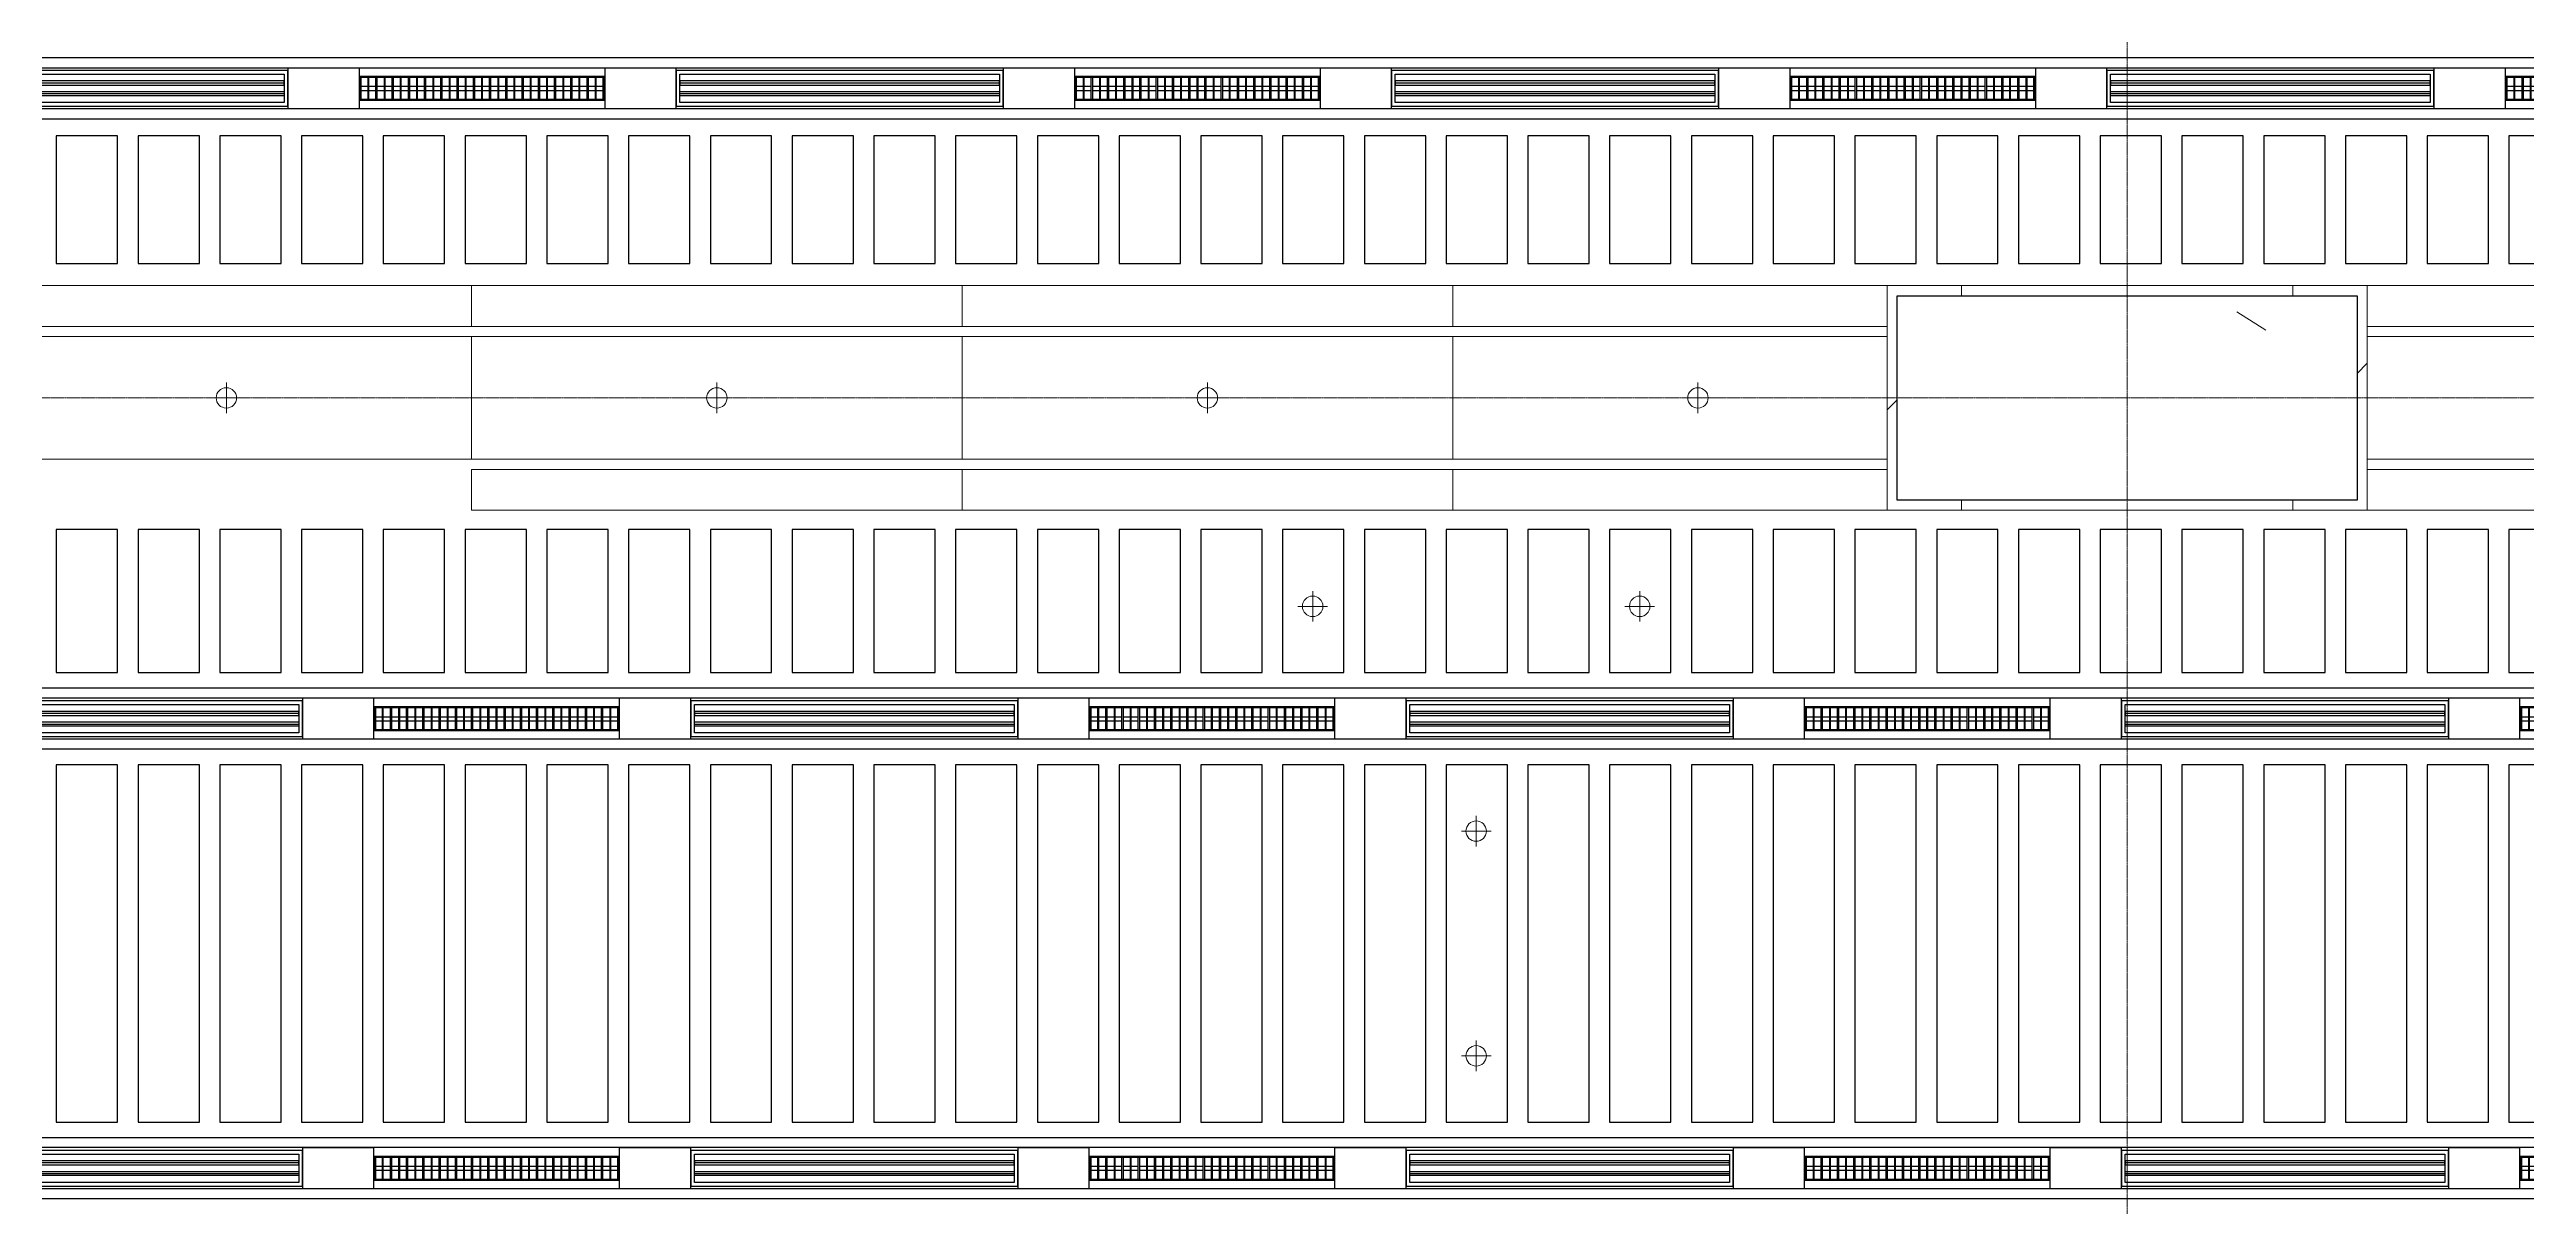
# Model space of a CAD drawing. Header units: millimetres. Extents: x -962357 to -591933, y -35273 to 59420.
# Drawn here: x -868845 to -856726, y -377 to 5285 of the extents above; entities that cross this region are included whole.
import ezdxf
from ezdxf.enums import TextEntityAlignment as Align

# ---------------------------------------------------------------- set-up
doc = ezdxf.new("R2010")
doc.units = ezdxf.units.MM
doc.linetypes.add('DPA_Grid _ Level 100', pattern=[10, 5.5, -1.6, 1.3, -1.6])
for name, color, linetype in [('000 - WIPEOUT', 250, 'Continuous'), ('001 - ASCESSORIES', 251, 'Continuous'), ('A04_TUBE SERIES', 2, 'Continuous'), ('A11_ALU.SOLID SHEET', 2, 'Continuous')]:
    doc.layers.add(name, color=color, linetype=linetype)
for name, color, linetype, lineweight in [('008 - LIGHTING', 1, 'Continuous', 9), ('A-COLS', 5, 'Continuous', 25), ('A-COLS-E', 1, 'Continuous', 9), ('A-DETL-GENF', 2, 'Continuous', 9), ('A-GLAZ-CURT', 2, 'Continuous', 9), ('A-WALL-FNSH', 2, 'Continuous', 9), ('A-WALL-PATT', 1, 'Continuous', 9), ('E-LITE-EQPM', 2, 'Continuous', 9), ('S-GRID', 251, 'Continuous', 9), ('WALL-E', 2, 'Continuous', 9)]:
    doc.layers.add(name, color=color, linetype=linetype, lineweight=lineweight)
pattern_1 = [(45, (2.4, 1), (-1060.6602, 1060.6602), []), (135, (2.4, 1), (-1060.6602, -1060.6602), [])]

# ---------------------------------------------------------------- blocks, each defined once
blk = doc.blocks.new('System Panel - DPA_Metal Ceiling Rectangular Panel-13154297-4130-01 MULTI-PURPOSE LEVEL - REFLECTED CEILING PLAN')
at = {"layer": 'A-GLAZ-CURT'}
for p, q in [((-855115, 3229), (-857507, 3229)), ((-857507, 3229), (-855115, 3229)), ((-855115, 3029), (-855115, 3229)), ((-855115, 3229), (-855115, 3029)), ((-857515, 3029), (-855115, 3029)), ((-855115, 3029), (-857515, 3029))]:
    blk.add_line(p, q, dxfattribs=at)
blk = doc.blocks.new('System Panel - DPA-AR_Metal Ceiling Rectangular Panel-13139266-4130-01 MULTI-PURPOSE LEVEL - REFLECTED CEILING PLAN')
at = {"layer": 'A-GLAZ-CURT'}
for p, q in [((-866782, 4129), (-868907, 4129)), ((-868907, 4129), (-868907, 3929)), ((-868907, 3929), (-868907, 4129)), ((-868907, 4129), (-866782, 4129)), ((-866782, 3929), (-866782, 4129)), ((-866782, 4129), (-866782, 3929)), ((-868907, 3929), (-866782, 3929)), ((-866782, 3929), (-868907, 3929))]:
    blk.add_line(p, q, dxfattribs=at)
blk = doc.blocks.new('System Panel - DPA-AR_Metal Ceiling Rectangular Panel-13139259-4130-01 MULTI-PURPOSE LEVEL - REFLECTED CEILING PLAN')
at = {"layer": 'A-GLAZ-CURT'}
for p, q in [((-852715, 3229), (-855115, 3229)), ((-855115, 3229), (-855115, 3029)), ((-855115, 3029), (-855115, 3229)), ((-855115, 3229), (-852715, 3229)), ((-852715, 3029), (-852715, 3229)), ((-852715, 3229), (-852715, 3029)), ((-855115, 3029), (-852715, 3029)), ((-852715, 3029), (-855115, 3029))]:
    blk.add_line(p, q, dxfattribs=at)
blk = doc.blocks.new('System Panel - DPA-AR_Metal Ceiling Rectangular Panel-13139320-4130-01 MULTI-PURPOSE LEVEL - REFLECTED CEILING PLAN')
at = {"layer": 'A-GLAZ-CURT'}
for p, q in [((-866782, 3879), (-868907, 3879)), ((-868907, 3879), (-868907, 3279)), ((-868907, 3279), (-868907, 3879)), ((-868907, 3879), (-866782, 3879)), ((-866782, 3279), (-866782, 3879)), ((-866782, 3879), (-866782, 3279)), ((-868907, 3279), (-866782, 3279)), ((-866782, 3279), (-868907, 3279))]:
    blk.add_line(p, q, dxfattribs=at)
blk = doc.blocks.new('System Panel - DPA-AR_Metal Ceiling Rectangular Panel-13139299-4130-01 MULTI-PURPOSE LEVEL - REFLECTED CEILING PLAN')
at = {"layer": 'A-GLAZ-CURT'}
for p, q in [((-864382, 3879), (-866782, 3879)), ((-866782, 3879), (-866782, 3279)), ((-866782, 3279), (-866782, 3879)), ((-866782, 3879), (-864382, 3879)), ((-864382, 3279), (-864382, 3879)), ((-864382, 3879), (-864382, 3279)), ((-866782, 3279), (-864382, 3279)), ((-864382, 3279), (-866782, 3279))]:
    blk.add_line(p, q, dxfattribs=at)
blk = doc.blocks.new('System Panel - DPA_Metal Ceiling Rectangular Panel-V47-4130-01 MULTI-PURPOSE LEVEL - REFLECTED CEILING PLAN')
at = {"layer": 'A-GLAZ-CURT'}
for p, q in [((-855115, 4129), (-857515, 4129)), ((-857515, 4129), (-855115, 4129)), ((-855115, 3929), (-855115, 4129)), ((-855115, 4129), (-855115, 3929)), ((-857507, 3929), (-855115, 3929)), ((-855115, 3929), (-857507, 3929))]:
    blk.add_line(p, q, dxfattribs=at)
blk = doc.blocks.new('System Panel - DPA_Metal Ceiling Rectangular Panel-13154329-4130-01 MULTI-PURPOSE LEVEL - REFLECTED CEILING PLAN')
at = {"layer": 'A-GLAZ-CURT'}
for p, q in [((-855115, 3879), (-857507, 3879)), ((-857507, 3879), (-855115, 3879)), ((-855115, 3279), (-855115, 3879)), ((-855115, 3879), (-855115, 3279)), ((-857507, 3279), (-855115, 3279)), ((-855115, 3279), (-857507, 3279))]:
    blk.add_line(p, q, dxfattribs=at)
blk = doc.blocks.new('*U612')
at = {"layer": 'A-GLAZ-CURT'}
for name, p in [('System Panel - DPA-AR_Metal Ceiling Rectangular Panel-13139266-4130-01 MULTI-PURPOSE LEVEL - REFLECTED CEILING PLAN', (744682, -3579)), ('System Panel - DPA-AR_Metal Ceiling Rectangular Panel-13139259-4130-01 MULTI-PURPOSE LEVEL - REFLECTED CEILING PLAN', (733015, -2679)), ('System Panel - DPA-AR_Metal Ceiling Rectangular Panel-13139259-4130-01 MULTI-PURPOSE LEVEL - REFLECTED CEILING PLAN', (735415, -2679)), ('System Panel - DPA-AR_Metal Ceiling Rectangular Panel-13139266-4130-01 MULTI-PURPOSE LEVEL - REFLECTED CEILING PLAN', (751607, -3579)), ('System Panel - DPA_Metal Ceiling Rectangular Panel-V47-4130-01 MULTI-PURPOSE LEVEL - REFLECTED CEILING PLAN', (744682, -3579)), ('System Panel - DPA-AR_Metal Ceiling Rectangular Panel-13139320-4130-01 MULTI-PURPOSE LEVEL - REFLECTED CEILING PLAN', (744682, -3579)), ('System Panel - DPA-AR_Metal Ceiling Rectangular Panel-13139299-4130-01 MULTI-PURPOSE LEVEL - REFLECTED CEILING PLAN', (744682, -3579)), ('System Panel - DPA-AR_Metal Ceiling Rectangular Panel-13139299-4130-01 MULTI-PURPOSE LEVEL - REFLECTED CEILING PLAN', (747082, -3579)), ('System Panel - DPA-AR_Metal Ceiling Rectangular Panel-13139320-4130-01 MULTI-PURPOSE LEVEL - REFLECTED CEILING PLAN', (751607, -3579)), ('System Panel - DPA_Metal Ceiling Rectangular Panel-13154329-4130-01 MULTI-PURPOSE LEVEL - REFLECTED CEILING PLAN', (744682, -3579)), ('System Panel - DPA-AR_Metal Ceiling Rectangular Panel-13139259-4130-01 MULTI-PURPOSE LEVEL - REFLECTED CEILING PLAN', (733015, -3579)), ('System Panel - DPA-AR_Metal Ceiling Rectangular Panel-13139259-4130-01 MULTI-PURPOSE LEVEL - REFLECTED CEILING PLAN', (735415, -3579)), ('System Panel - DPA-AR_Metal Ceiling Rectangular Panel-13139266-4130-01 MULTI-PURPOSE LEVEL - REFLECTED CEILING PLAN', (751607, -4479)), ('System Panel - DPA_Metal Ceiling Rectangular Panel-13154297-4130-01 MULTI-PURPOSE LEVEL - REFLECTED CEILING PLAN', (744682, -3579))]:
    blk.add_blockref(name, p, dxfattribs=at)
blk = doc.blocks.new('LGF_DL_SAA_LowPower_DL1a - LGF_DL_SAA_LowPower_DL1a-8832329-4130-01 MULTI-PURPOSE LEVEL - REFLECTED CEILING PLAN')
at = {"layer": 'A-DETL-GENF'}
for p, q in [((72.5, 0), (-72.5, 0)), ((0, 75), (0, -75))]:
    blk.add_line(p, q, dxfattribs=at)
blk.add_circle((0, 0), 50, dxfattribs=at)
blk = doc.blocks.new('C-1-PP19-AR-4130-01-B_20250829-225100_EXLIGHT')
at = {"layer": 'E-LITE-EQPM', "extrusion": (0, 0, -1), "rotation": 180}
for p in [(123300, 0), (120900, 0), (118500, 0), (116100, 0), (117985, -1020), (116385, -1020), (117185, -2120), (117185, -3220)]:
    blk.add_blockref('LGF_DL_SAA_LowPower_DL1a - LGF_DL_SAA_LowPower_DL1a-8832329-4130-01 MULTI-PURPOSE LEVEL - REFLECTED CEILING PLAN', p, dxfattribs=at)
blk = doc.blocks.new('*U594')
blk.add_wipeout([(-25, 0), (25, 0), (25, 23048), (-25, 22998)]).dxf.layer = '000 - WIPEOUT'
at = {"layer": 'A04_TUBE SERIES', "color": 0}
blk.add_lwpolyline([(-25, 0), (25, 0), (25, 23048), (-25, 22998)], close=True, dxfattribs=at)
at = {"layer": 'Defpoints', "color": 250, "flags": 1}
blk.add_attdef('EXTR.OVL-LENGTH_', (-33, -9), '', height=5, dxfattribs=at)
blk = doc.blocks.new('*U595')
blk.add_wipeout([(-25, 0), (25, 0), (25, 22798), (-25, 22748)]).dxf.layer = '000 - WIPEOUT'
at = {"layer": 'A04_TUBE SERIES', "color": 0}
blk.add_lwpolyline([(-25, 0), (25, 0), (25, 22798), (-25, 22748)], close=True, dxfattribs=at)
at = {"layer": 'Defpoints', "color": 250, "flags": 1}
blk.add_attdef('EXTR.OVL-LENGTH_', (-33, -9), '', height=5, dxfattribs=at)
blk = doc.blocks.new('*U526')
at = {"layer": '001 - ASCESSORIES', "color": 0, "linetype": 'ByBlock'}
blk.add_lwpolyline([(800, 87), (-800, 87), (-800, -87), (800, -87)], close=True, dxfattribs=at)
at = {"layer": '001 - ASCESSORIES', "linetype": 'ByBlock'}
for points in [[(-782, 69), (782, 69), (782, -69), (-782, -69)], [(782, 36), (-782, 36), (-782, 16), (782, 16)], [(-782, -16), (782, -16), (782, -36), (-782, -36)]]:
    blk.add_lwpolyline(points, close=True, dxfattribs=at)
for points in [[(782, 26), (-782, 26)], [(-782, -26), (782, -26)]]:
    blk.add_lwpolyline(points, dxfattribs=at)
blk = doc.blocks.new('*U570')
at = {"color": 1}
blk.add_wipeout([(600, -60), (-600, -60), (-600, 60), (600, 60)], dxfattribs=at).dxf.layer = '000 - WIPEOUT'
at = {"layer": '001 - ASCESSORIES', "color": 0}
blk.add_lwpolyline([(600, -60), (-600, -60), (-600, 60), (600, 60)], close=True, dxfattribs=at)
at = {"layer": '001 - ASCESSORIES'}
for points in [[(-593, -55), (-598, -55), (-598, 55), (-593, 55)], [(595, -55), (-595, -55), (-595, 55), (595, 55)], [(-559, -55), (-554, -55), (-554, 55), (-559, 55)], [(-514, -55), (-519, -55), (-519, 55), (-514, 55)], [(-479, -55), (-474, -55), (-474, 55), (-479, 55)], [(-435, -55), (-440, -55), (-440, 55), (-435, 55)], [(-400, -55), (-395, -55), (-395, 55), (-400, 55)], [(-355, -55), (-360, -55), (-360, 55), (-355, 55)], [(-320, -55), (-315, -55), (-315, 55), (-320, 55)], [(-276, -55), (-281, -55), (-281, 55), (-276, 55)], [(-241, -55), (-236, -55), (-236, 55), (-241, 55)], [(-196, -55), (-201, -55), (-201, 55), (-196, 55)], [(-161, -55), (-156, -55), (-156, 55), (-161, 55)], [(-117, -55), (-122, -55), (-122, 55), (-117, 55)], [(-82, -55), (-77, -55), (-77, 55), (-82, 55)], [(-37, -55), (-42, -55), (-42, 55), (-37, 55)], [(-3, -55), (3, -55), (3, 55), (-3, 55)], [(42, -55), (37, -55), (37, 55), (42, 55)], [(77, -55), (82, -55), (82, 55), (77, 55)], [(122, -55), (117, -55), (117, 55), (122, 55)], [(156, -55), (161, -55), (161, 55), (156, 55)], [(201, -55), (196, -55), (196, 55), (201, 55)], [(236, -55), (241, -55), (241, 55), (236, 55)], [(281, -55), (276, -55), (276, 55), (281, 55)], [(315, -55), (320, -55), (320, 55), (315, 55)], [(360, -55), (355, -55), (355, 55), (360, 55)], [(395, -55), (400, -55), (400, 55), (395, 55)], [(440, -55), (435, -55), (435, 55), (440, 55)], [(474, -55), (479, -55), (479, 55), (474, 55)], [(519, -55), (514, -55), (514, 55), (519, 55)], [(554, -55), (559, -55), (559, 55), (554, 55)], [(598, -55), (593, -55), (593, 55), (598, 55)]]:
    blk.add_lwpolyline(points, close=True, dxfattribs=at)
for points in [[(-593, 10), (-559, 10)], [(-554, 10), (-519, 10)], [(-514, 10), (-479, 10)], [(-474, 10), (-440, 10)], [(-435, 10), (-400, 10)], [(-395, 10), (-360, 10)], [(-355, 10), (-320, 10)], [(-315, 10), (-281, 10)], [(-276, 10), (-241, 10)], [(-236, 10), (-201, 10)], [(-196, 10), (-161, 10)], [(-156, 10), (-122, 10)], [(-117, 10), (-82, 10)], [(-77, 10), (-42, 10)], [(-37, 10), (-3, 10)], [(3, 10), (37, 10)], [(42, 10), (77, 10)], [(82, 10), (117, 10)], [(122, 10), (156, 10)], [(161, 10), (196, 10)], [(201, 10), (236, 10)], [(241, 10), (276, 10)], [(281, 10), (315, 10)], [(320, 10), (355, 10)], [(360, 10), (395, 10)], [(400, 10), (435, 10)], [(440, 10), (474, 10)], [(479, 10), (514, 10)], [(519, 10), (554, 10)], [(559, 10), (593, 10)], [(-593, -10), (-559, -10)], [(-554, -10), (-519, -10)], [(-514, -10), (-479, -10)], [(-474, -10), (-440, -10)], [(-435, -10), (-400, -10)], [(-395, -10), (-360, -10)], [(-355, -10), (-320, -10)], [(-315, -10), (-281, -10)], [(-276, -10), (-241, -10)], [(-236, -10), (-201, -10)], [(-196, -10), (-161, -10)], [(-156, -10), (-122, -10)], [(-117, -10), (-82, -10)], [(-77, -10), (-42, -10)], [(-37, -10), (-3, -10)], [(3, -10), (37, -10)], [(42, -10), (77, -10)], [(82, -10), (117, -10)], [(122, -10), (156, -10)], [(161, -10), (196, -10)], [(201, -10), (236, -10)], [(241, -10), (276, -10)], [(281, -10), (315, -10)], [(320, -10), (355, -10)], [(360, -10), (395, -10)], [(400, -10), (435, -10)], [(440, -10), (474, -10)], [(479, -10), (514, -10)], [(519, -10), (554, -10)], [(559, -10), (593, -10)]]:
    blk.add_lwpolyline(points, dxfattribs=at)
blk = doc.blocks.new('*U742')
blk.add_point((0, 0))
at = {"layer": 'Defpoints', "color": 250}
blk.add_text('AL.SHEET-HAT-TYPE-C', height=7, rotation=270, dxfattribs=at).set_placement((15, 0), align=Align.BOTTOM_CENTER)
blk.add_wipeout([(0, -100), (350, -100), (350, 100), (0, 100)]).dxf.layer = '000 - WIPEOUT'
at = {"layer": 'A11_ALU.SOLID SHEET', "color": 0}
blk.add_lwpolyline([(0, -100), (350, -100), (350, 100), (0, 100)], close=True, dxfattribs=at)
blk = doc.blocks.new('*U593')
blk.add_wipeout([(-25, 0), (25, 0), (25, 20848), (-25, 20798)]).dxf.layer = '000 - WIPEOUT'
at = {"layer": 'A04_TUBE SERIES', "color": 0}
blk.add_lwpolyline([(-25, 0), (25, 0), (25, 20848), (-25, 20798)], close=True, dxfattribs=at)
at = {"layer": 'Defpoints', "color": 250, "flags": 1}
blk.add_attdef('EXTR.OVL-LENGTH_', (-33, -9), '', height=5, dxfattribs=at)
blk = doc.blocks.new('*U592')
blk.add_wipeout([(-25, 0), (25, 0), (25, 20598), (-25, 20548)]).dxf.layer = '000 - WIPEOUT'
at = {"layer": 'A04_TUBE SERIES', "color": 0}
blk.add_lwpolyline([(-25, 0), (25, 0), (25, 20598), (-25, 20548)], close=True, dxfattribs=at)
at = {"layer": 'Defpoints', "color": 250, "flags": 1}
blk.add_attdef('EXTR.OVL-LENGTH_', (-33, -9), '', height=5, dxfattribs=at)
blk = doc.blocks.new('*U572')
blk.add_wipeout([(-25, 0), (25, 0), (25, 21100), (-25, 21100)]).dxf.layer = '000 - WIPEOUT'
at = {"layer": 'A04_TUBE SERIES', "color": 0}
blk.add_lwpolyline([(-25, 0), (25, 0), (25, 21100), (-25, 21100)], close=True, dxfattribs=at)
at = {"layer": 'Defpoints', "color": 250, "flags": 1}
blk.add_attdef('EXTR.OVL-LENGTH_', (-33, -9), '', height=5, dxfattribs=at)
blk = doc.blocks.new('*U571')
blk.add_wipeout([(-25, 0), (25, 0), (25, 21100), (-25, 21100)]).dxf.layer = '000 - WIPEOUT'
at = {"layer": 'A04_TUBE SERIES', "color": 0}
blk.add_lwpolyline([(-25, 0), (25, 0), (25, 21100), (-25, 21100)], close=True, dxfattribs=at)
at = {"layer": 'Defpoints', "color": 250, "flags": 1}
blk.add_attdef('EXTR.OVL-LENGTH_', (-33, -9), '', height=5, dxfattribs=at)
blk = doc.blocks.new('*U814')
at = {"color": 3}
for points in [[(-312.5, 8550), (312.5, 8550), (312.5, 8250), (-312.5, 8250)], [(-312.5, 8150), (312.5, 8150), (312.5, 7850), (-312.5, 7850)], [(-312.5, 7750), (312.5, 7750), (312.5, 7450), (-312.5, 7450)], [(-312.5, 7350), (312.5, 7350), (312.5, 7050), (-312.5, 7050)], [(-312.5, 6950), (312.5, 6950), (312.5, 6650), (-312.5, 6650)], [(-312.5, 6550), (312.5, 6550), (312.5, 6250), (-312.5, 6250)], [(-312.5, 6150), (312.5, 6150), (312.5, 5850), (-312.5, 5850)], [(-312.5, 5750), (312.5, 5750), (312.5, 5450), (-312.5, 5450)], [(-312.5, 5350), (312.5, 5350), (312.5, 5050), (-312.5, 5050)], [(-312.5, 4950), (312.5, 4950), (312.5, 4650), (-312.5, 4650)], [(-312.5, 4550), (312.5, 4550), (312.5, 4250), (-312.5, 4250)], [(-312.5, 4150), (312.5, 4150), (312.5, 3850), (-312.5, 3850)], [(-312.5, 3750), (312.5, 3750), (312.5, 3450), (-312.5, 3450)], [(-312.5, 3350), (312.5, 3350), (312.5, 3050), (-312.5, 3050)], [(-312.5, 2950), (312.5, 2950), (312.5, 2650), (-312.5, 2650)], [(-312.5, 2550), (312.5, 2550), (312.5, 2250), (-312.5, 2250)], [(-312.5, 2150), (312.5, 2150), (312.5, 1850), (-312.5, 1850)], [(-312.5, 1750), (312.5, 1750), (312.5, 1450), (-312.5, 1450)], [(-312.5, 1350), (312.5, 1350), (312.5, 1050), (-312.5, 1050)], [(-312.5, 950), (312.5, 950), (312.5, 650), (-312.5, 650)], [(-312.5, 550), (312.5, 550), (312.5, 250), (-312.5, 250)], [(-312.5, 150), (312.5, 150), (312.5, -150), (-312.5, -150)], [(-312.5, -250), (312.5, -250), (312.5, -550), (-312.5, -550)], [(-312.5, -650), (312.5, -650), (312.5, -950), (-312.5, -950)], [(-312.5, -1050), (312.5, -1050), (312.5, -1350), (-312.5, -1350)], [(-312.5, -1450), (312.5, -1450), (312.5, -1750), (-312.5, -1750)], [(-312.5, -1850), (312.5, -1850), (312.5, -2150), (-312.5, -2150)], [(-312.5, -2250), (312.5, -2250), (312.5, -2550), (-312.5, -2550)], [(-312.5, -2650), (312.5, -2650), (312.5, -2950), (-312.5, -2950)], [(-312.5, -3050), (312.5, -3050), (312.5, -3350), (-312.5, -3350)], [(-312.5, -3450), (312.5, -3450), (312.5, -3750), (-312.5, -3750)]]:
    blk.add_wipeout(points, dxfattribs=at).dxf.layer = '000 - WIPEOUT'
at = {"layer": 'A11_ALU.SOLID SHEET', "color": 0, "linetype": 'ByBlock'}
for points in [[(-312.5, 8250), (312.5, 8250), (312.5, 8550), (-312.5, 8550)], [(-312.5, 7850), (312.5, 7850), (312.5, 8150), (-312.5, 8150)], [(-312.5, 7450), (312.5, 7450), (312.5, 7750), (-312.5, 7750)], [(-312.5, 7050), (312.5, 7050), (312.5, 7350), (-312.5, 7350)], [(-312.5, 6650), (312.5, 6650), (312.5, 6950), (-312.5, 6950)], [(-312.5, 6250), (312.5, 6250), (312.5, 6550), (-312.5, 6550)], [(-312.5, 5850), (312.5, 5850), (312.5, 6150), (-312.5, 6150)], [(-312.5, 5450), (312.5, 5450), (312.5, 5750), (-312.5, 5750)], [(-312.5, 5050), (312.5, 5050), (312.5, 5350), (-312.5, 5350)], [(-312.5, 4650), (312.5, 4650), (312.5, 4950), (-312.5, 4950)], [(-312.5, 4250), (312.5, 4250), (312.5, 4550), (-312.5, 4550)], [(-312.5, 3850), (312.5, 3850), (312.5, 4150), (-312.5, 4150)], [(-312.5, 3450), (312.5, 3450), (312.5, 3750), (-312.5, 3750)], [(-312.5, 3050), (312.5, 3050), (312.5, 3350), (-312.5, 3350)], [(-312.5, 2650), (312.5, 2650), (312.5, 2950), (-312.5, 2950)], [(-312.5, 2250), (312.5, 2250), (312.5, 2550), (-312.5, 2550)], [(-312.5, 1850), (312.5, 1850), (312.5, 2150), (-312.5, 2150)], [(-312.5, 1450), (312.5, 1450), (312.5, 1750), (-312.5, 1750)], [(-312.5, 1050), (312.5, 1050), (312.5, 1350), (-312.5, 1350)], [(-312.5, 650), (312.5, 650), (312.5, 950), (-312.5, 950)], [(-312.5, 250), (312.5, 250), (312.5, 550), (-312.5, 550)], [(-312.5, -150), (312.5, -150), (312.5, 150), (-312.5, 150)], [(-312.5, -550), (312.5, -550), (312.5, -250), (-312.5, -250)], [(-312.5, -950), (312.5, -950), (312.5, -650), (-312.5, -650)], [(-312.5, -1350), (312.5, -1350), (312.5, -1050), (-312.5, -1050)], [(-312.5, -1750), (312.5, -1750), (312.5, -1450), (-312.5, -1450)], [(-312.5, -2150), (312.5, -2150), (312.5, -1850), (-312.5, -1850)], [(-312.5, -2550), (312.5, -2550), (312.5, -2250), (-312.5, -2250)], [(-312.5, -2950), (312.5, -2950), (312.5, -2650), (-312.5, -2650)], [(-312.5, -3350), (312.5, -3350), (312.5, -3050), (-312.5, -3050)], [(-312.5, -3750), (312.5, -3750), (312.5, -3450), (-312.5, -3450)]]:
    blk.add_lwpolyline(points, close=True, dxfattribs=at)
blk = doc.blocks.new('*U822')
at = {"color": 3}
for points in [[(-875, 7550), (875, 7550), (875, 7250), (-875, 7250)], [(-875, 7150), (875, 7150), (875, 6850), (-875, 6850)], [(-875, 6750), (875, 6750), (875, 6450), (-875, 6450)], [(-875, 6350), (875, 6350), (875, 6050), (-875, 6050)], [(-875, 5950), (875, 5950), (875, 5650), (-875, 5650)], [(-875, 5550), (875, 5550), (875, 5250), (-875, 5250)], [(-875, 5150), (875, 5150), (875, 4850), (-875, 4850)], [(-875, 4750), (875, 4750), (875, 4450), (-875, 4450)], [(-875, 4350), (875, 4350), (875, 4050), (-875, 4050)], [(-875, 3950), (875, 3950), (875, 3650), (-875, 3650)], [(-875, 3550), (875, 3550), (875, 3250), (-875, 3250)], [(-875, 3150), (875, 3150), (875, 2850), (-875, 2850)], [(-875, 2750), (875, 2750), (875, 2450), (-875, 2450)], [(-875, 2350), (875, 2350), (875, 2050), (-875, 2050)], [(-875, 1950), (875, 1950), (875, 1650), (-875, 1650)], [(-875, 1550), (875, 1550), (875, 1250), (-875, 1250)], [(-875, 1150), (875, 1150), (875, 850), (-875, 850)], [(-875, 750), (875, 750), (875, 450), (-875, 450)], [(-875, 350), (875, 350), (875, 50), (-875, 50)], [(-875, -50), (875, -50), (875, -350), (-875, -350)], [(-875, -450), (875, -450), (875, -750), (-875, -750)], [(-875, -850), (875, -850), (875, -1150), (-875, -1150)], [(-875, -1250), (875, -1250), (875, -1550), (-875, -1550)], [(-875, -1650), (875, -1650), (875, -1950), (-875, -1950)], [(-875, -2050), (875, -2050), (875, -2350), (-875, -2350)], [(-875, -2450), (875, -2450), (875, -2750), (-875, -2750)], [(-875, -2850), (875, -2850), (875, -3150), (-875, -3150)], [(-875, -3250), (875, -3250), (875, -3550), (-875, -3550)], [(-875, -3650), (875, -3650), (875, -3950), (-875, -3950)], [(-875, -4050), (875, -4050), (875, -4350), (-875, -4350)], [(-875, -4450), (875, -4450), (875, -4750), (-875, -4750)]]:
    blk.add_wipeout(points, dxfattribs=at).dxf.layer = '000 - WIPEOUT'
at = {"layer": 'A11_ALU.SOLID SHEET', "color": 0, "linetype": 'ByBlock'}
for points in [[(-875, 7250), (875, 7250), (875, 7550), (-875, 7550)], [(-875, 6850), (875, 6850), (875, 7150), (-875, 7150)], [(-875, 6450), (875, 6450), (875, 6750), (-875, 6750)], [(-875, 6050), (875, 6050), (875, 6350), (-875, 6350)], [(-875, 5650), (875, 5650), (875, 5950), (-875, 5950)], [(-875, 5250), (875, 5250), (875, 5550), (-875, 5550)], [(-875, 4850), (875, 4850), (875, 5150), (-875, 5150)], [(-875, 4450), (875, 4450), (875, 4750), (-875, 4750)], [(-875, 4050), (875, 4050), (875, 4350), (-875, 4350)], [(-875, 3650), (875, 3650), (875, 3950), (-875, 3950)], [(-875, 3250), (875, 3250), (875, 3550), (-875, 3550)], [(-875, 2850), (875, 2850), (875, 3150), (-875, 3150)], [(-875, 2450), (875, 2450), (875, 2750), (-875, 2750)], [(-875, 2050), (875, 2050), (875, 2350), (-875, 2350)], [(-875, 1650), (875, 1650), (875, 1950), (-875, 1950)], [(-875, 1250), (875, 1250), (875, 1550), (-875, 1550)], [(-875, 850), (875, 850), (875, 1150), (-875, 1150)], [(-875, 450), (875, 450), (875, 750), (-875, 750)], [(-875, 50), (875, 50), (875, 350), (-875, 350)], [(-875, -350), (875, -350), (875, -50), (-875, -50)], [(-875, -750), (875, -750), (875, -450), (-875, -450)], [(-875, -1150), (875, -1150), (875, -850), (-875, -850)], [(-875, -1550), (875, -1550), (875, -1250), (-875, -1250)], [(-875, -1950), (875, -1950), (875, -1650), (-875, -1650)], [(-875, -2350), (875, -2350), (875, -2050), (-875, -2050)], [(-875, -2750), (875, -2750), (875, -2450), (-875, -2450)], [(-875, -3150), (875, -3150), (875, -2850), (-875, -2850)], [(-875, -3550), (875, -3550), (875, -3250), (-875, -3250)], [(-875, -3950), (875, -3950), (875, -3650), (-875, -3650)], [(-875, -4350), (875, -4350), (875, -4050), (-875, -4050)], [(-875, -4750), (875, -4750), (875, -4450), (-875, -4450)]]:
    blk.add_lwpolyline(points, close=True, dxfattribs=at)
blk = doc.blocks.new('*U823')
at = {"color": 3}
for points in [[(-350, 8150), (350, 8150), (350, 7850), (-350, 7850)], [(-350, 7750), (350, 7750), (350, 7450), (-350, 7450)], [(-350, 7350), (350, 7350), (350, 7050), (-350, 7050)], [(-350, 6950), (350, 6950), (350, 6650), (-350, 6650)], [(-350, 6550), (350, 6550), (350, 6250), (-350, 6250)], [(-350, 6150), (350, 6150), (350, 5850), (-350, 5850)], [(-350, 5750), (350, 5750), (350, 5450), (-350, 5450)], [(-350, 5350), (350, 5350), (350, 5050), (-350, 5050)], [(-350, 4950), (350, 4950), (350, 4650), (-350, 4650)], [(-350, 4550), (350, 4550), (350, 4250), (-350, 4250)], [(-350, 4150), (350, 4150), (350, 3850), (-350, 3850)], [(-350, 3750), (350, 3750), (350, 3450), (-350, 3450)], [(-350, 3350), (350, 3350), (350, 3050), (-350, 3050)], [(-350, 2950), (350, 2950), (350, 2650), (-350, 2650)], [(-350, 2550), (350, 2550), (350, 2250), (-350, 2250)], [(-350, 2150), (350, 2150), (350, 1850), (-350, 1850)], [(-350, 1750), (350, 1750), (350, 1450), (-350, 1450)], [(-350, 1350), (350, 1350), (350, 1050), (-350, 1050)], [(-350, 950), (350, 950), (350, 650), (-350, 650)], [(-350, 550), (350, 550), (350, 250), (-350, 250)], [(-350, 150), (350, 150), (350, -150), (-350, -150)], [(-350, -250), (350, -250), (350, -550), (-350, -550)], [(-350, -650), (350, -650), (350, -950), (-350, -950)], [(-350, -1050), (350, -1050), (350, -1350), (-350, -1350)], [(-350, -1450), (350, -1450), (350, -1750), (-350, -1750)], [(-350, -1850), (350, -1850), (350, -2150), (-350, -2150)], [(-350, -2250), (350, -2250), (350, -2550), (-350, -2550)], [(-350, -2650), (350, -2650), (350, -2950), (-350, -2950)], [(-350, -3050), (350, -3050), (350, -3350), (-350, -3350)], [(-350, -3450), (350, -3450), (350, -3750), (-350, -3750)], [(-350, -3850), (350, -3850), (350, -4150), (-350, -4150)]]:
    blk.add_wipeout(points, dxfattribs=at).dxf.layer = '000 - WIPEOUT'
at = {"layer": 'A11_ALU.SOLID SHEET', "color": 0, "linetype": 'ByBlock'}
for points in [[(-350, 7850), (350, 7850), (350, 8150), (-350, 8150)], [(-350, 7450), (350, 7450), (350, 7750), (-350, 7750)], [(-350, 7050), (350, 7050), (350, 7350), (-350, 7350)], [(-350, 6650), (350, 6650), (350, 6950), (-350, 6950)], [(-350, 6250), (350, 6250), (350, 6550), (-350, 6550)], [(-350, 5850), (350, 5850), (350, 6150), (-350, 6150)], [(-350, 5450), (350, 5450), (350, 5750), (-350, 5750)], [(-350, 5050), (350, 5050), (350, 5350), (-350, 5350)], [(-350, 4650), (350, 4650), (350, 4950), (-350, 4950)], [(-350, 4250), (350, 4250), (350, 4550), (-350, 4550)], [(-350, 3850), (350, 3850), (350, 4150), (-350, 4150)], [(-350, 3450), (350, 3450), (350, 3750), (-350, 3750)], [(-350, 3050), (350, 3050), (350, 3350), (-350, 3350)], [(-350, 2650), (350, 2650), (350, 2950), (-350, 2950)], [(-350, 2250), (350, 2250), (350, 2550), (-350, 2550)], [(-350, 1850), (350, 1850), (350, 2150), (-350, 2150)], [(-350, 1450), (350, 1450), (350, 1750), (-350, 1750)], [(-350, 1050), (350, 1050), (350, 1350), (-350, 1350)], [(-350, 650), (350, 650), (350, 950), (-350, 950)], [(-350, 250), (350, 250), (350, 550), (-350, 550)], [(-350, -150), (350, -150), (350, 150), (-350, 150)], [(-350, -550), (350, -550), (350, -250), (-350, -250)], [(-350, -950), (350, -950), (350, -650), (-350, -650)], [(-350, -1350), (350, -1350), (350, -1050), (-350, -1050)], [(-350, -1750), (350, -1750), (350, -1450), (-350, -1450)], [(-350, -2150), (350, -2150), (350, -1850), (-350, -1850)], [(-350, -2550), (350, -2550), (350, -2250), (-350, -2250)], [(-350, -2950), (350, -2950), (350, -2650), (-350, -2650)], [(-350, -3350), (350, -3350), (350, -3050), (-350, -3050)], [(-350, -3750), (350, -3750), (350, -3450), (-350, -3450)], [(-350, -4150), (350, -4150), (350, -3850), (-350, -3850)]]:
    blk.add_lwpolyline(points, close=True, dxfattribs=at)
blk = doc.blocks.new('*U853')
at = {"layer": 'A11_ALU.SOLID SHEET', "color": 1}
for p in [(-122999, 1515), (-121449, 1515), (-119499, 1515), (-117949, 1515), (-115999, 1515), (-114449, 1515), (-112499, 1515), (-122928, -1570), (-121378, -1570), (-119428, -1570), (-117878, -1570), (-115928, -1570), (-114378, -1570), (-112428, -1570), (-122928, -3770), (-121378, -3770), (-119428, -3770), (-117878, -3770), (-115928, -3770), (-114378, -3770), (-112428, -3770)]:
    blk.add_blockref('*U742', p, dxfattribs=at)
at = {"layer": 'A11_ALU.SOLID SHEET', "linetype": 'ByBlock'}
for name, p, rotation in [('*U814', (-115582, 970), 89.99999999999999), ('*U823', (-115982, -994), 90), ('*U822', (-116582, -2670), 90)]:
    blk.add_blockref(name, p, dxfattribs=dict(at, rotation=rotation))
at = {"layer": '008 - LIGHTING'}
for name, p in [('*U526', (-123799, 1515)), ('*U526', (-120299, 1515)), ('*U526', (-116799, 1515)), ('*U526', (-113299, 1515)), ('*U570', (-122049, 1515)), ('*U570', (-118549, 1515)), ('*U570', (-115049, 1515)), ('*U570', (-111549, 1515)), ('*U526', (-123728, -1570)), ('*U570', (-121978, -1570)), ('*U526', (-120228, -1570)), ('*U570', (-118478, -1570)), ('*U526', (-116728, -1570)), ('*U570', (-114978, -1570)), ('*U526', (-113228, -1570)), ('*U570', (-111478, -1570)), ('*U526', (-123728, -3770)), ('*U570', (-121978, -3770)), ('*U526', (-120228, -3770)), ('*U570', (-118478, -3770)), ('*U526', (-116728, -3770)), ('*U570', (-114978, -3770)), ('*U526', (-113228, -3770)), ('*U570', (-111478, -3770))]:
    blk.add_blockref(name, p, dxfattribs=at)
at = {"layer": 'A04_TUBE SERIES', "linetype": 'ByBlock', "rotation": 270}
for name, p in [('*U571', (-126175, 1640)), ('*U572', (-126175, 1390))]:
    blk.add_blockref(name, p, dxfattribs=at)
at = {"layer": 'A04_TUBE SERIES', "linetype": 'ByBlock', "xscale": -1, "rotation": 90}
for name, p in [('*U592', (-106232, -1444)), ('*U593', (-106232, -1694)), ('*U595', (-106232, -3644)), ('*U594', (-106232, -3894))]:
    blk.add_blockref(name, p, dxfattribs=at)

msp = doc.modelspace()

# ---------------------------------------------------------------- block references
msp.add_blockref('*U853', (-744680, 3580))

# ---------------------------------------------------------------- next in the draw order: hatches: boundary and pattern name
at = {"layer": 'A-COLS-E'}
h = msp.add_hatch(dxfattribs=at)
h.set_pattern_fill('FP_1', color=256, style=0, pattern_type=2)
h.set_pattern_definition([(50, (2.4, 1), (3643.682, -318.781), [381, -4191]), (355, (2.4, 1), (-704.856, 3821.136), [304.8, -3352.8]), (100.451, (306, -25.6), (2938.852, 3502.332), [323.8, -3561.801]), (46.184, (2.4, 1017), (5421.581, -840.856), [571.5, -6286.5]), (96.636, (454, 947), (4748.05, 4948.55), [485.7, -5342.702]), (351.184, (2.4, 1017), (4748.1, 4948.506), [457.2, -5029.2]), (21, (510.4, 763), (3032.288, -2045.304), [381, -4191]), (326, (510.4, 763), (1236.042, 3683.762), [304.8, -3352.8]), (71.451, (763, 592.5), (4268.343, 1638.425), [323.8, -3561.801]), (37.5, (2.4, 1), (61.772, 1691.1008), [167.64, -3144.52, 167.64, -3235.96, -3365.5]), (37.5, (2.4, 1), (61.772, 1691.1008), [-6715.76, 167.64, -3197.86]), (7.5, (2.4, 1), (1336.3933, 2003.6115), [167.64, -1772.92, 167.64, -3068.32, -1282.7]), (7.5, (2.4, 1), (1336.3933, 2003.6115), [-5176.52, 167.64, -1115.06]), (327.5, (-1130.5, 1), (2711.8178, -114.5786), [167.64, -1102.36, 167.64, -3794.76, -5257.8]), (327.5, (-1130.5, 1), (2711.8178, -114.5786), [-5232.4, 167.64, -5090.16]), (317.5, (-1638.5, 1), (2962.5856, 508.5334), [167.64, -1483.36, 167.64, -2463.8, -3733.8]), (317.5, (-1638.5, 1), (2962.5856, 508.5334), [-4282.44, 167.64, -3566.16])])
h.paths.add_polyline_path([(-857555, 3080), (-857555, 4080), (-859805, 4080), (-859805, 3080), (-859629.8, 3080)])
at = {"layer": 'A-WALL-PATT'}
h = msp.add_hatch(dxfattribs=at)
h.set_pattern_fill('FP_3', color=256, style=0, pattern_type=2)
h.set_pattern_definition(pattern_1)
h.paths.add_polyline_path([(-857555, 3080), (-857505, 3080), (-857505, 4130), (-857555, 4130), (-857555, 4080)])
h = msp.add_hatch(dxfattribs=at)
h.set_pattern_fill('FP_3', color=256, style=0, pattern_type=2)
h.set_pattern_definition(pattern_1)
h.paths.add_polyline_path([(-859805, 3030), (-859805, 4080), (-859855, 4080), (-859855, 3030)])

# ---------------------------------------------------------------- next in the draw order: linework, layer by layer
at = {"layer": 'A-COLS'}
for p, q in [((-859805, 3080), (-859805, 4080)), ((-859805, 4080), (-857555, 4080)), ((-857555, 4080), (-857555, 3080)), ((-857555, 3080), (-859805, 3080))]:
    msp.add_line(p, q, dxfattribs=at)
at = {"layer": 'A-WALL-FNSH', "color": 250}
for p, q in [((-859855, 4080), (-859855, 4130)), ((-859855, 4130), (-859490, 4130)), ((-859490, 4130), (-859490, 4080)), ((-859490, 4080), (-859490, 4130)), ((-859490, 4130), (-857870, 4130)), ((-857870, 4080), (-857870, 4130)), ((-857870, 4130), (-857555, 4130)), ((-857870, 4130), (-857870, 4080)), ((-857555, 4130), (-857505, 4130)), ((-857505, 4130), (-857505, 3080)), ((-859855, 3030), (-859855, 4080)), ((-859490, 4080), (-859805, 4080)), ((-859805, 4080), (-859805, 3080)), ((-857870, 4080), (-859490, 4080)), ((-857555, 4080), (-857870, 4080)), ((-857555, 3080), (-857555, 4080)), ((-859805, 3030), (-859855, 3030)), ((-859805, 3080), (-859490, 3080)), ((-859490, 3030), (-859805, 3030)), ((-859490, 3080), (-859490, 3030)), ((-857870, 3080), (-857555, 3080)), ((-857870, 3030), (-857870, 3080)), ((-857505, 3030), (-857870, 3030)), ((-857505, 3080), (-857505, 3030))]:
    msp.add_line(p, q, dxfattribs=at)
at = {"layer": 'S-GRID', "linetype": 'DPA_Grid _ Level 100'}
for p, q in [((-858680, -30741.3), (-858680, 54920.2)), ((-602984.2, 3580), (-957857, 3580))]:
    msp.add_line(p, q, dxfattribs=at)
at = {"layer": 'WALL-E'}
for p, q in [((-859490, 4130), (-859490, 4080)), ((-857870, 4130), (-859490, 4130)), ((-857870, 4130), (-857870, 4080)), ((-859490, 4080), (-857870, 4080)), ((-857870, 3080), (-859490, 3080)), ((-859490, 3030), (-859490, 3080)), ((-859490, 3030), (-857870, 3030)), ((-857870, 3030), (-857870, 3080))]:
    msp.add_line(p, q, dxfattribs=at)

# ---------------------------------------------------------------- next in the draw order: block references
for name in ['*U612', 'C-1-PP19-AR-4130-01-B_20250829-225100_EXLIGHT']:
    msp.add_blockref(name, (-744680, 3580))

doc.saveas('drawing.dxf')
